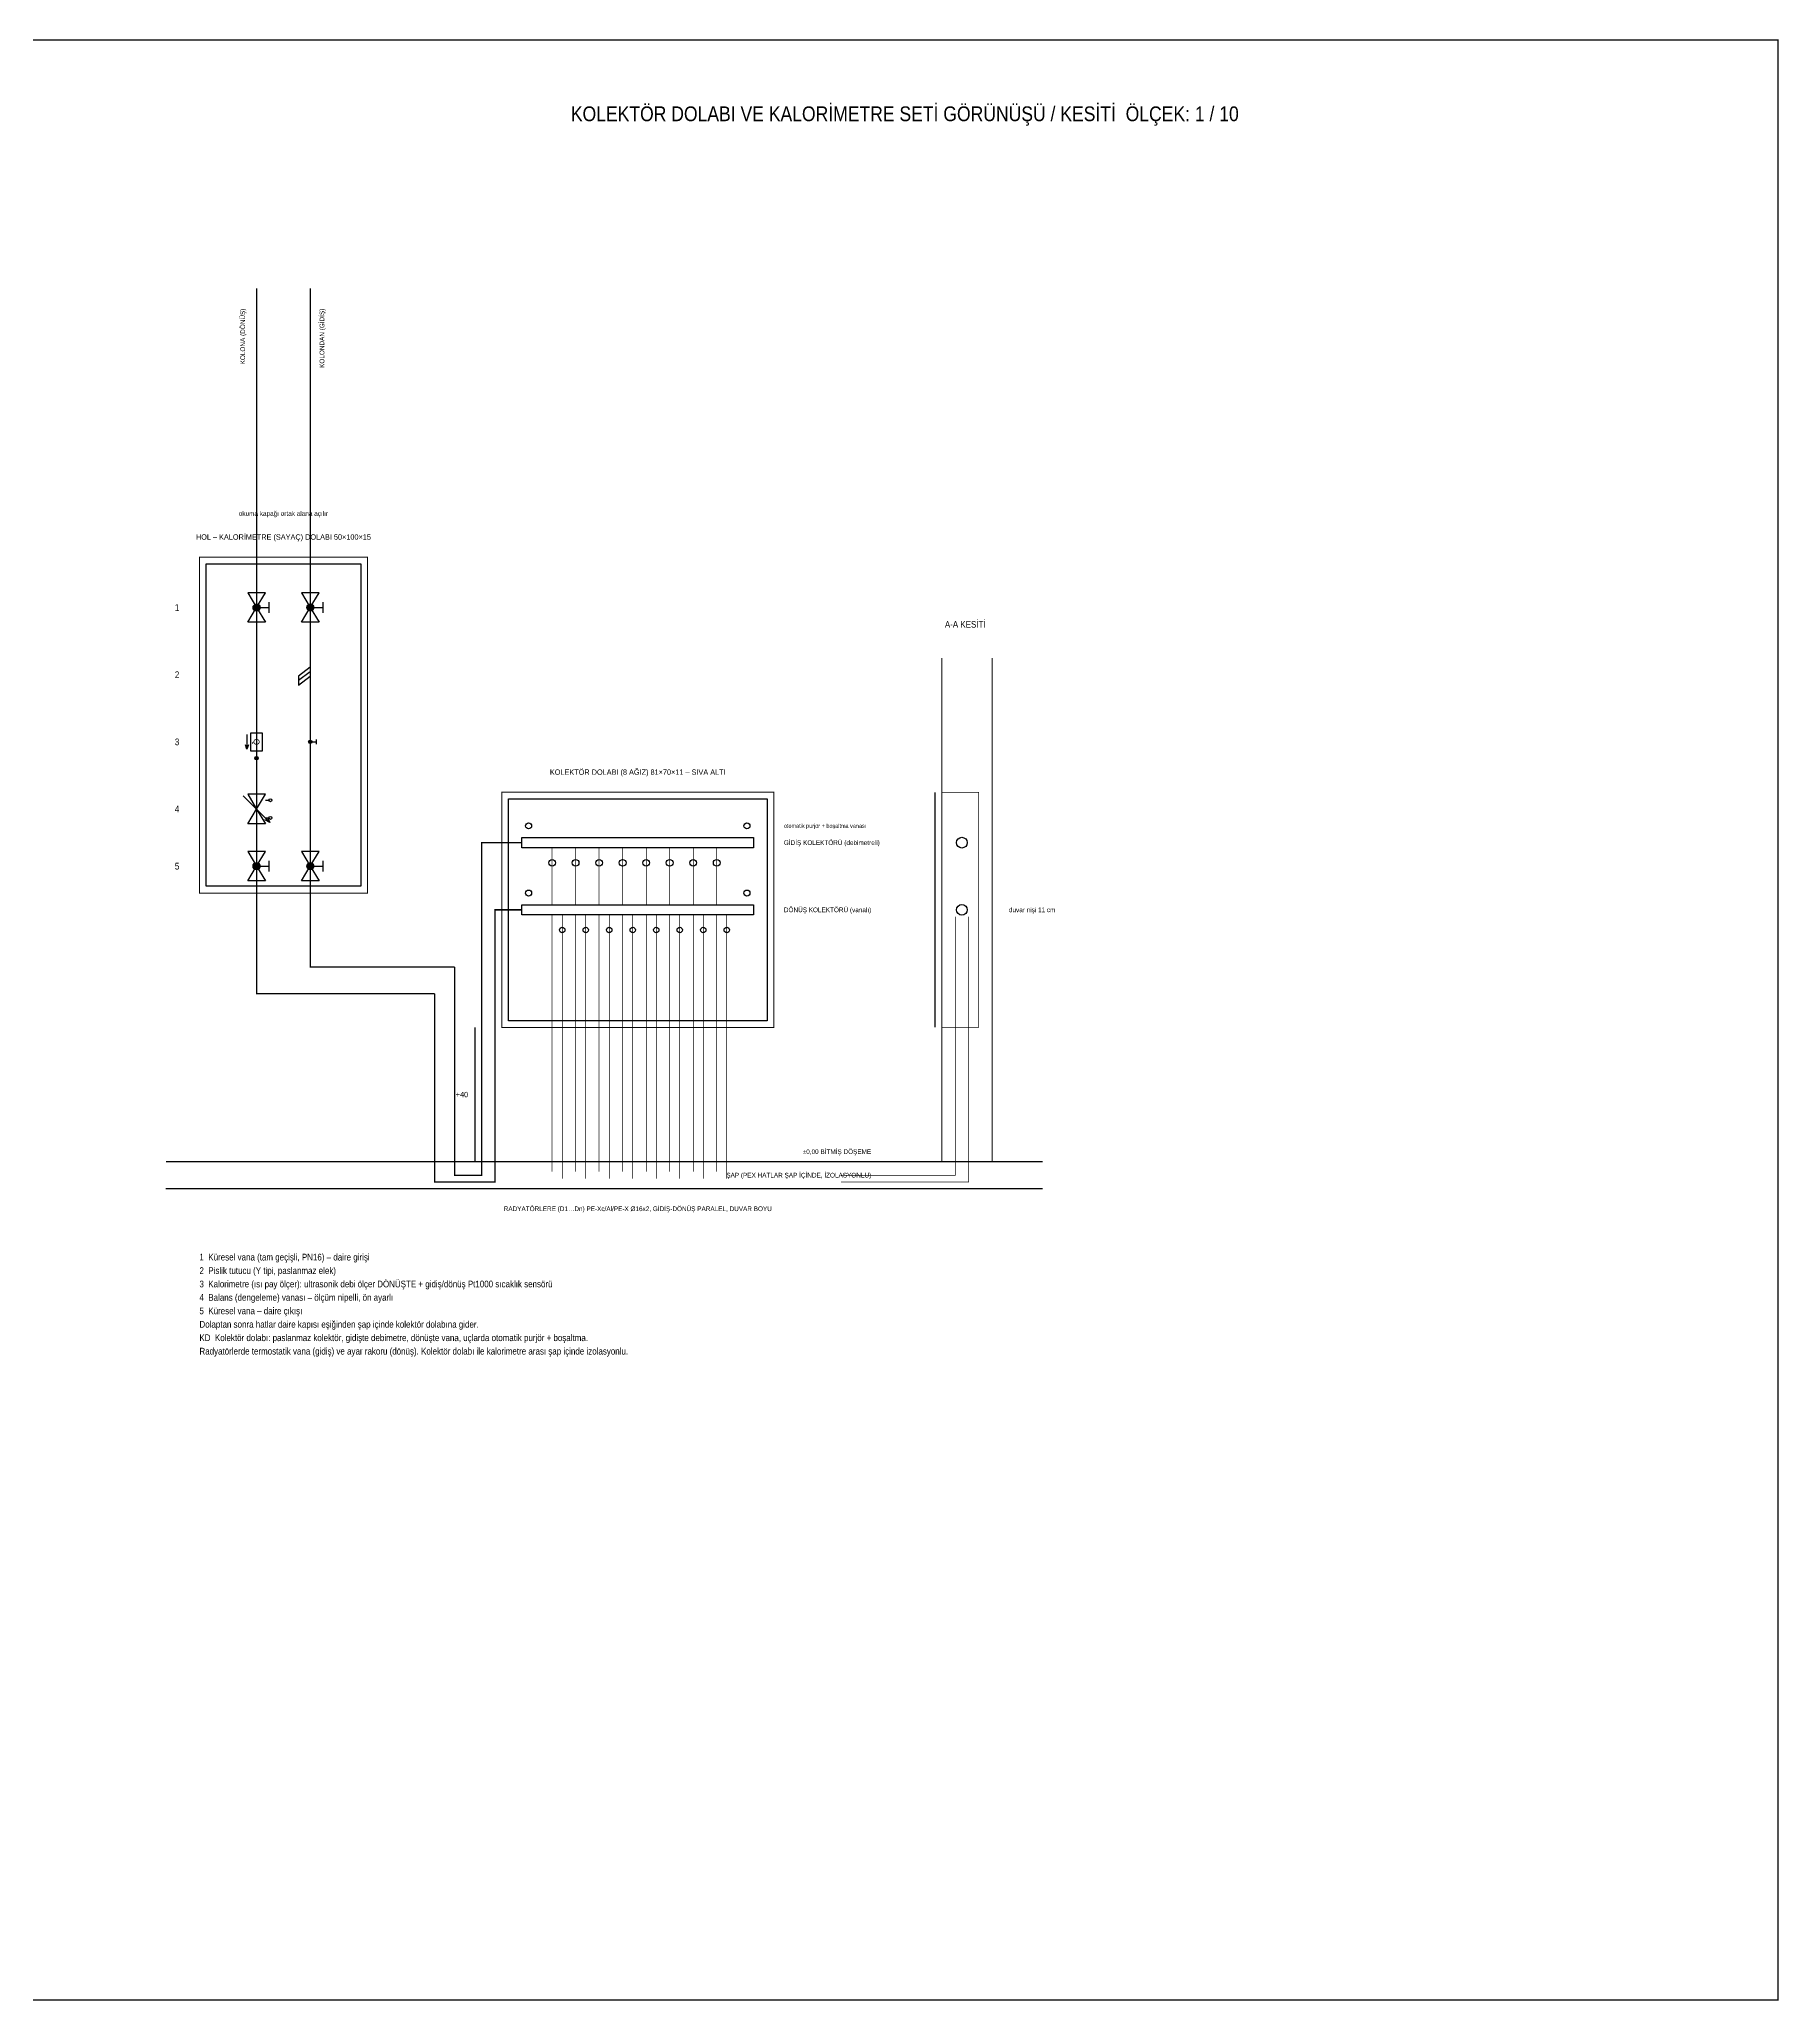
# Model space of a CAD drawing. Header units: centimetres. Extents: x -61 to 14522, y -12981 to 1521.
# Drawn here: x 7064 to 9653, y -4499 to -1579 of the extents above; entities that cross this region are included whole.
import ezdxf
from ezdxf.enums import TextEntityAlignment as Align

# ---------------------------------------------------------------- set-up
doc = ezdxf.new("R2010")
doc.units = ezdxf.units.CM
doc.linetypes.add('DASHED', pattern=[1.524, 1.27, -0.254])
for name, color, linetype in [('ROTAS-BASLIK', 7, 'Continuous'), ('ROTAS-DETAY', 7, 'Continuous'), ('ROTAS-ISITMA-DONUS', 30, 'DASHED'), ('ROTAS-ISITMA-GIDIS', 10, 'Continuous'), ('ROTAS-ISITMA-KOLEKTOR', 6, 'Continuous'), ('ROTAS-ISITMA-SEMBOL', 1, 'Continuous'), ('ROTAS-MASKE', 7, 'Continuous'), ('ROTAS-PAFTA', 7, 'Continuous'), ('ROTAS-YAZI', 7, 'Continuous')]:
    doc.layers.add(name, color=color, linetype=linetype)
doc.styles.add('ROTAS', font='arial.ttf')

# ---------------------------------------------------------------- blocks, each defined once
blk = doc.blocks.new('ROTAS-R-KURESEL-VANA')
blk.add_hatch(color=7).paths.add_polyline_path([(2.4, 0), (2.3, 0.6), (2.1, 1.2), (1.7, 1.7), (1.2, 2.1), (0.6, 2.3), (0, 2.4), (-0.6, 2.3), (-1.2, 2.1), (-1.7, 1.7), (-2.1, 1.2), (-2.3, 0.6), (-2.4, 0), (-2.3, -0.6), (-2.1, -1.2), (-1.7, -1.7), (-1.2, -2.1), (-0.6, -2.3), (0, -2.4), (0.6, -2.3), (1.2, -2.1), (1.7, -1.7), (2.1, -1.2), (2.3, -0.6)])
for p, q in [((-3.6, 8.4), (3.6, 8.4)), ((0, 2.4), (0, 8.4))]:
    blk.add_line(p, q)
for points in [[(-10, 6), (-10, -6), (0, 0)], [(10, 6), (10, -6), (0, 0)]]:
    blk.add_lwpolyline(points, close=True)
blk.add_circle((0, 0), 2.4)
at = {"style": 'ROTAS'}
blk.add_attdef('NO', text='', height=6, dxfattribs=at).set_placement((0, 11), align=Align.BOTTOM_CENTER)
blk = doc.blocks.new('ROTAS-R-PISLIK-TUTUCU')
for p, q in [((-10, 0), (10, 0)), ((-2, 0), (4, -8))]:
    blk.add_line(p, q)
blk.add_lwpolyline([(-5, 0), (1, -8), (7, -8), (1, 0)])
at = {"style": 'ROTAS'}
blk.add_attdef('NO', text='', height=6, dxfattribs=at).set_placement((0, 5), align=Align.BOTTOM_CENTER)
blk = doc.blocks.new('ROTAS-KALORIMETRE-SENSOR')
blk.add_hatch(color=7).paths.add_polyline_path([(1.2, 0), (1.2, 0.3), (1, 0.6), (0.8, 0.8), (0.6, 1), (0.3, 1.2), (0, 1.2), (-0.3, 1.2), (-0.6, 1), (-0.8, 0.8), (-1, 0.6), (-1.2, 0.3), (-1.2, 0), (-1.2, -0.3), (-1, -0.6), (-0.8, -0.8), (-0.6, -1), (-0.3, -1.2), (0, -1.2), (0.3, -1.2), (0.6, -1), (0.8, -0.8), (1, -0.6), (1.2, -0.3)])
for p, q in [((-1.6, 4), (1.6, 4)), ((0, 1.2), (0, 4))]:
    blk.add_line(p, q)
blk.add_circle((0, 0), 1.2)
at = {"style": 'ROTAS'}
blk.add_attdef('NO', text='', height=6, dxfattribs=at).set_placement((0, 6), align=Align.BOTTOM_CENTER)
blk = doc.blocks.new('ROTAS-R-KALORIMETRE-SAG')
blk.add_hatch(color=7).paths.add_polyline_path([(12.2, 0), (12.2, 0.3), (12, 0.6), (11.8, 0.8), (11.6, 1), (11.3, 1.2), (11, 1.2), (10.7, 1.2), (10.4, 1), (10.2, 0.8), (10, 0.6), (9.8, 0.3), (9.8, 0), (9.8, -0.3), (10, -0.6), (10.2, -0.8), (10.4, -1), (10.7, -1.2), (11, -1.2), (11.3, -1.2), (11.6, -1), (11.8, -0.8), (12, -0.6), (12.2, -0.3)])
blk.add_line((-5, -6.5), (5, -6.5))
blk.add_lwpolyline([(-6, -4), (6, -4), (6, 4), (-6, 4)], close=True)
blk.add_lwpolyline([(2, -5.5), (5, -6.5), (2, -7.5)])
blk.add_circle((11, 0), 1.2)
at = {"style": 'ROTAS'}
blk.add_text('Q', height=4, dxfattribs=at).set_placement((0, 0), align=Align.MIDDLE_CENTER)
blk.add_attdef('NO', text='', height=6, dxfattribs=at).set_placement((0, 7), align=Align.BOTTOM_CENTER)
blk = doc.blocks.new('ROTAS-BALANS-VANASI')
for p, q in [((-9, -9), (9, 9)), ((-6, 6), (-6, 8.4)), ((6, 6), (6, 8.4))]:
    blk.add_line(p, q)
for points in [[(-10, 6), (-10, -6), (0, 0)], [(10, 6), (10, -6), (0, 0)]]:
    blk.add_lwpolyline(points, close=True)
blk.add_lwpolyline([(5.6, 7.3), (9, 9), (7.3, 5.6)])
for centre in [(-6, 9.4), (6, 9.4)]:
    blk.add_circle(centre, 1)
at = {"style": 'ROTAS'}
blk.add_attdef('NO', text='', height=6, dxfattribs=at).set_placement((0, 12), align=Align.BOTTOM_CENTER)

msp = doc.modelspace()

# ---------------------------------------------------------------- linework, layer by layer
at = {"layer": 'ROTAS-DETAY', "const_width": 1.5}
for points in [[(7302, -2350), (7552, -2350), (7552, -2850), (7302, -2850)], [(7752, -2700), (8157, -2700), (8157, -3050), (7752, -3050)]]:
    msp.add_lwpolyline(points, close=True, dxfattribs=at)
at = {"layer": 'ROTAS-DETAY'}
for points in [[(7312, -2360), (7542, -2360), (7542, -2840), (7312, -2840)], [(7762, -2710), (8147, -2710), (8147, -3040), (7762, -3040)]]:
    msp.add_lwpolyline(points, close=True, dxfattribs=at)
for points, const_width in [([(8407, -2500), (8407, -3250)], 1.5), ([(8482, -2500), (8482, -3250)], 1.5), ([(8397, -2700), (8397, -3050)], 2), ([(8407, -2700), (8462, -2700), (8462, -3050), (8407, -3050)], 1), ([(7252, -3250), (8327, -3250)], 2), ([(8207, -3250), (8557, -3250)], 2)]:
    msp.add_lwpolyline(points, dxfattribs=dict(at, const_width=const_width))
for points in [[(7712, -3050), (7712, -3250)], [(7252, -3290), (8327, -3290)], [(8207, -3290), (8557, -3290)]]:
    msp.add_lwpolyline(points, dxfattribs=at)
at = {"layer": 'ROTAS-ISITMA-DONUS', "ltscale": 3}
for points, const_width in [([(7652, -3000), (7652, -3280), (7742, -3280), (7742, -2875), (7782, -2875)], 2), ([(7842, -2882.5), (7842, -3275)], 1), ([(7877, -2882.5), (7877, -3275)], 1), ([(7912, -2882.5), (7912, -3275)], 1), ([(7947, -2882.5), (7947, -3275)], 1), ([(7982, -2882.5), (7982, -3275)], 1), ([(8017, -2882.5), (8017, -3275)], 1), ([(8052, -2882.5), (8052, -3275)], 1), ([(8087, -2882.5), (8087, -3275)], 1), ([(8447, -2885), (8447, -3280), (8257, -3280)], 1)]:
    msp.add_lwpolyline(points, dxfattribs=dict(at, const_width=const_width))
at = {"layer": 'ROTAS-ISITMA-GIDIS'}
for points, const_width in [([(7682, -2960), (7682, -3270), (7722, -3270), (7722, -2775), (7782, -2775)], 2), ([(7827, -2782.5), (7827, -2867.5)], 1), ([(7862, -2782.5), (7862, -2867.5)], 1), ([(7897, -2782.5), (7897, -2867.5)], 1), ([(7932, -2782.5), (7932, -2867.5)], 1), ([(7967, -2782.5), (7967, -2867.5)], 1), ([(8002, -2782.5), (8002, -2867.5)], 1), ([(8037, -2782.5), (8037, -2867.5)], 1), ([(8072, -2782.5), (8072, -2867.5)], 1), ([(7827, -2882.5), (7827, -3265)], 1), ([(7862, -2882.5), (7862, -3265)], 1), ([(7897, -2882.5), (7897, -3265)], 1), ([(7932, -2882.5), (7932, -3265)], 1), ([(7967, -2882.5), (7967, -3265)], 1), ([(8002, -2882.5), (8002, -3265)], 1), ([(8037, -2882.5), (8037, -3265)], 1), ([(8072, -2882.5), (8072, -3265)], 1), ([(8427, -2885), (8427, -3270), (8257, -3270)], 1)]:
    msp.add_lwpolyline(points, dxfattribs=dict(at, const_width=const_width))
at = {"layer": 'ROTAS-ISITMA-KOLEKTOR'}
for points in [[(7782, -2767.5), (8127, -2767.5), (8127, -2782.5), (7782, -2782.5)], [(7782, -2867.5), (8127, -2867.5), (8127, -2882.5), (7782, -2882.5)]]:
    msp.add_lwpolyline(points, close=True, dxfattribs=at)
for centre in [(8437, -2775), (8437, -2875)]:
    msp.add_circle(centre, 8, dxfattribs=at)
at = {"layer": 'ROTAS-ISITMA-SEMBOL'}
for centre, radius in [((7792, -2750), 4.5), ((8117, -2750), 4.5), ((7827, -2805), 5), ((7862, -2805), 5), ((7897, -2805), 5), ((7932, -2805), 5), ((7967, -2805), 5), ((8002, -2805), 5), ((8037, -2805), 5), ((8072, -2805), 5), ((7792, -2850), 4.5), ((8117, -2850), 4.5), ((7842, -2905), 4), ((7877, -2905), 4), ((7912, -2905), 4), ((7947, -2905), 4), ((7982, -2905), 4), ((8017, -2905), 4), ((8052, -2905), 4), ((8087, -2905), 4)]:
    msp.add_circle(centre, radius, dxfattribs=at)

# ---------------------------------------------------------------- texts
at = {"layer": 'ROTAS-BASLIK', "style": 'ROTAS', "width": 0.85}
msp.add_text('KOLEKTÖR DOLABI VE KALORİMETRE SETİ GÖRÜNÜŞÜ / KESİTİ  ÖLÇEK: 1 / 10', height=22, dxfattribs=at).set_placement((8352, -1690), align=Align.MIDDLE_CENTER)
at = {"layer": 'ROTAS-DETAY', "style": 'ROTAS', "width": 0.85}
for s, height, p in [('okuma kapağı ortak alana açılır', 7, (7427, -2285)), ('HOL – KALORİMETRE (SAYAÇ) DOLABI 50×100×15', 8, (7427, -2320)), ('A-A KESİTİ', 10, (8442, -2450)), ('KOLEKTÖR DOLABI (8 AĞIZ) 81×70×11 – SIVA ALTI', 8, (7954.5, -2670)), ('RADYATÖRLERE (D1…Dn) PE-Xc/Al/PE-X Ø16x2, GİDİŞ-DÖNÜŞ PARALEL, DUVAR BOYU', 7, (7954.5, -3320))]:
    msp.add_text(s, height=height, dxfattribs=at).set_placement(p, align=Align.MIDDLE_CENTER)
for s, height, p in [('1', 10, (7272, -2425)), ('2', 10, (7272, -2525)), ('3', 10, (7272, -2625)), ('4', 10, (7272, -2725)), ('5', 10, (7272, -2810)), ('+40', 8, (7702, -3150)), ('±0,00 BİTMİŞ DÖŞEME', 7, (8302, -3235)), ('ŞAP (PEX HATLAR ŞAP İÇİNDE, İZOLASYONLU)', 7, (8302, -3270))]:
    msp.add_text(s, height=height, dxfattribs=at).set_placement(p, align=Align.MIDDLE_RIGHT)
for s, height, p in [('otomatik purjör + boşaltma vanası', 6, (8172, -2750)), ('duvar nişi 11 cm', 7, (8507, -2875))]:
    msp.add_text(s, height=height, dxfattribs=at).set_placement(p, align=Align.MIDDLE_LEFT)
at = {"layer": 'ROTAS-ISITMA-DONUS', "style": 'ROTAS', "width": 0.85}
msp.add_text('KOLONA (DÖNÜŞ)', height=7, rotation=90, dxfattribs=at).set_placement((7372, -1980), align=Align.BOTTOM_RIGHT)
msp.add_text('DÖNÜŞ KOLEKTÖRÜ (vanalı)', height=7, dxfattribs=at).set_placement((8172, -2875), align=Align.MIDDLE_LEFT)
at = {"layer": 'ROTAS-ISITMA-GIDIS', "style": 'ROTAS', "width": 0.85}
msp.add_text('KOLONDAN (GİDİŞ)', height=7, rotation=90, dxfattribs=at).set_placement((7490, -1980), align=Align.BOTTOM_RIGHT)
msp.add_text('GİDİŞ KOLEKTÖRÜ (debimetreli)', height=7, dxfattribs=at).set_placement((8172, -2775), align=Align.MIDDLE_LEFT)
at = {"layer": 'ROTAS-YAZI', "style": 'ROTAS', "width": 0.85}
for s, p in [('1  Küresel vana (tam geçişli, PN16) – daire girişi', (7302, -3400)), ('2  Pislik tutucu (Y tipi, paslanmaz elek)', (7302, -3420)), ('3  Kalorimetre (ısı pay ölçer): ultrasonik debi ölçer DÖNÜŞTE + gidiş/dönüş Pt1000 sıcaklık sensörü', (7302, -3440)), ('4  Balans (dengeleme) vanası – ölçüm nipelli, ön ayarlı', (7302, -3460)), ('5  Küresel vana – daire çıkışı', (7302, -3480)), ('Dolaptan sonra hatlar daire kapısı eşiğinden şap içinde kolektör dolabına gider.', (7302, -3500)), ('KD  Kolektör dolabı: paslanmaz kolektör, gidişte debimetre, dönüşte vana, uçlarda otomatik purjör + boşaltma.', (7302, -3520)), ('Radyatörlerde termostatik vana (gidiş) ve ayar rakoru (dönüş). Kolektör dolabı ile kalorimetre arası şap içinde izolasyonlu.', (7302, -3540))]:
    msp.add_text(s, height=10, dxfattribs=at).set_placement(p, align=Align.BOTTOM_LEFT)

# ---------------------------------------------------------------- next in the draw order: wipeouts: each hides what was drawn before it
for points in [[(7357, -2447), (7417, -2447), (7417, -2403), (7357, -2403)], [(7437, -2447), (7497, -2447), (7497, -2403), (7437, -2403)], [(7437, -2547), (7497, -2547), (7497, -2503), (7437, -2503)], [(7357, -2647), (7417, -2647), (7417, -2603), (7357, -2603)], [(7437, -2647), (7497, -2647), (7497, -2603), (7437, -2603)], [(7357, -2747), (7417, -2747), (7417, -2703), (7357, -2703)], [(7357, -2832), (7417, -2832), (7417, -2788), (7357, -2788)], [(7437, -2832), (7497, -2832), (7497, -2788), (7437, -2788)]]:
    msp.add_wipeout(points).dxf.layer = 'ROTAS-MASKE'

# ---------------------------------------------------------------- next in the draw order: linework, layer by layer
at = {"layer": 'ROTAS-ISITMA-DONUS', "ltscale": 3, "const_width": 2}
msp.add_lwpolyline([(7387, -1950), (7387, -3000), (7652, -3000)], dxfattribs=at)
at = {"layer": 'ROTAS-ISITMA-GIDIS', "const_width": 2}
msp.add_lwpolyline([(7467, -1950), (7467, -2960), (7682, -2960)], dxfattribs=at)
at = {"layer": 'ROTAS-PAFTA', "const_width": 2}
msp.add_lwpolyline([(1940, -4498), (9652, -4498), (9652, -1580), (1940, -1580)], close=True, dxfattribs=at)

# ---------------------------------------------------------------- next in the draw order: block references
at = {"layer": 'ROTAS-ISITMA-SEMBOL', "xscale": 2.2, "yscale": 2.2, "rotation": -90}
for name, p in [('ROTAS-R-KURESEL-VANA', (7387, -2425)), ('ROTAS-R-KURESEL-VANA', (7467, -2425)), ('ROTAS-R-PISLIK-TUTUCU', (7467, -2525)), ('ROTAS-R-KALORIMETRE-SAG', (7387, -2625)), ('ROTAS-KALORIMETRE-SENSOR', (7467, -2625)), ('ROTAS-BALANS-VANASI', (7387, -2725)), ('ROTAS-R-KURESEL-VANA', (7387, -2810)), ('ROTAS-R-KURESEL-VANA', (7467, -2810))]:
    msp.add_blockref(name, p, dxfattribs=at)

doc.saveas('drawing.dxf')
